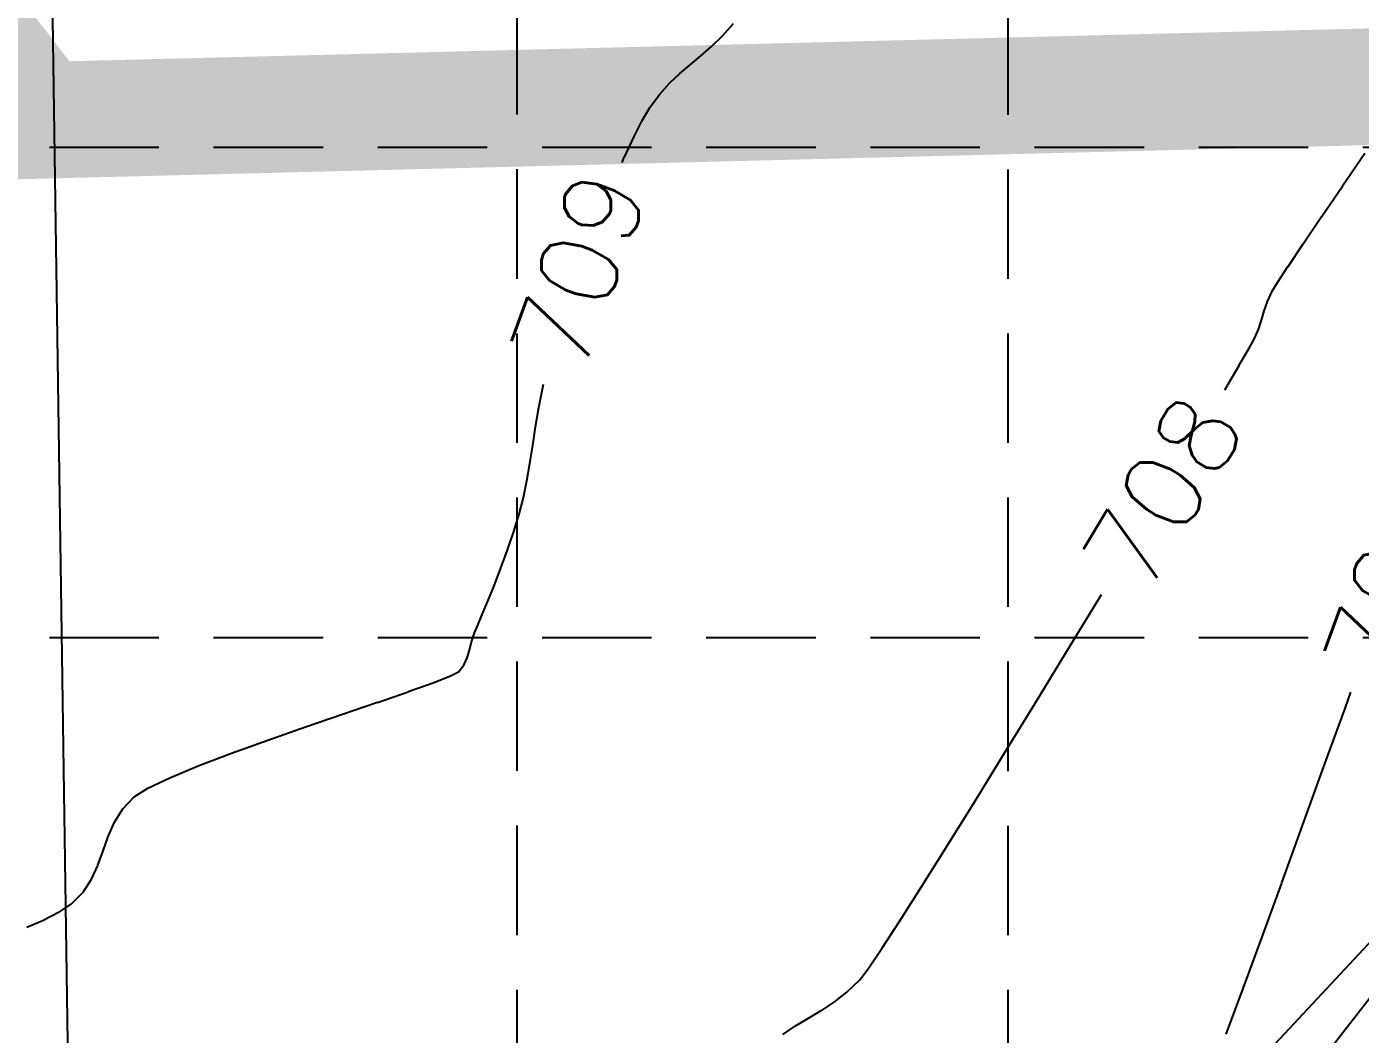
# Model space of a CAD drawing. Extents: x 5513 to 6525, y 3862 to 5479.
# Drawn here: x 5867.7 to 5936.2, y 4423.2 to 4475 of the extents above; entities that cross this region are included whole.
import ezdxf

# ---------------------------------------------------------------- set-up
doc = ezdxf.new("R2010")
doc.units = 0
doc.header["$LTSCALE"] = 50
doc.header["$MEASUREMENT"] = 0
doc.linetypes.add('DASH', pattern=[0.375, 0.25, -0.125])
doc.linetypes.add('HIDDEN', pattern=[0.375, 0.25, -0.125])
for name, color, linetype in [('CONT-MNR', 14, 'Continuous'), ('GRID', 254, 'HIDDEN'), ('LIMITS OF DISTURBANCE', 1, 'DASH'), ('SRF-FLT', 7, 'Continuous'), ('v-prop-adjn', 2, 'Continuous'), ('v-topo-break', 150, 'Continuous')]:
    doc.layers.add(name, color=color, linetype=linetype)
doc.styles.add('L80', font='simplex', dxfattribs={"height": 4})

msp = doc.modelspace()

# ---------------------------------------------------------------- linework, layer by layer
at = {"layer": 'CONT-MNR', "color": 42, "extrusion": (0.750951, -0.660358, 0), "elevation": 1478.441}
msp.add_lwpolyline([(7258.532, 709), (7259.392, 709)], dxfattribs=at)
at = {"layer": 'CONT-MNR', "color": 42, "extrusion": (-0.656928, 0.753953, 0), "elevation": -504.628}
msp.add_lwpolyline([(-7388.849, 709), (-7389.582, 709)], dxfattribs=at)
at = {"layer": 'CONT-MNR', "color": 42, "extrusion": (0.697807, -0.716286, 0), "elevation": 914.458}
msp.add_lwpolyline([(7350.125, 709), (7350.908, 709)], dxfattribs=at)
at = {"layer": 'CONT-MNR', "color": 42, "extrusion": (-0.639006, 0.769202, 0), "elevation": -330.632}
msp.add_lwpolyline([(-7397.97, 709), (-7398.677, 709)], dxfattribs=at)
at = {"layer": 'CONT-MNR', "color": 42}
for points, elevation in [([(5900.75, 4472.071), (5901.274, 4472.567)], 709), ([(5898.908, 4469.296), (5899.349, 4470.159)], 709), ([(5933.305, 4463.805), (5934.255, 4465.209)], 708), ([(5931.168, 4459.894), (5931.308, 4460.363)], 708), ([(5931.308, 4460.363), (5931.476, 4460.846)], 708), ([(5931.007, 4459.407), (5931.168, 4459.894)], 708), ([(5929.279, 4456.311), (5930.015, 4457.552)], 708), ([(5894.034, 4455.393), (5894.231, 4456.418)], 709), ([(5892.412, 4448.024), (5892.738, 4448.97)], 709), ([(5892.071, 4447.102), (5892.412, 4448.024)], 709), ([(5891.409, 4445.443), (5891.731, 4446.233)], 709), ([(5890.467, 4442.919), (5890.577, 4443.35)], 709), ([(5919.524, 4440.162), (5921.12, 4442.779)], 708), ([(5917.951, 4437.595), (5919.524, 4440.162)], 708), ([(5878.248, 4437.613), (5880.114, 4438.288)], 709), ([(5916.436, 4435.137), (5917.951, 4437.595)], 708), ([(5933.279, 4433.901), (5934.378, 4436.931)], 707), ([(5932.206, 4430.946), (5933.279, 4433.901)], 707), ([(5871.638, 4432.594), (5871.905, 4433.34)], 709), ([(5870.014, 4429.878), (5870.612, 4430.471)], 709), ([(5911.655, 4427.57), (5912.588, 4429.004)], 708), ([(5910.954, 4426.538), (5911.655, 4427.57)], 708), ([(5910.521, 4425.968), (5910.954, 4426.538)], 708), ([(5909.209, 4424.812), (5909.868, 4425.327)], 708)]:
    msp.add_lwpolyline(points, dxfattribs=dict(at, elevation=elevation))
at = {"layer": 'CONT-MNR', "color": 42, "extrusion": (-0.650038, 0.759902, 0), "elevation": -437.342}
msp.add_lwpolyline([(-7391.727, 709), (-7392.429, 709)], dxfattribs=at)
at = {"layer": 'CONT-MNR', "color": 42, "extrusion": (0.744918, -0.667156, 0), "elevation": 1412.009}
msp.add_lwpolyline([(7267.279, 709), (7268.046, 709)], dxfattribs=at)
at = {"layer": 'CONT-MNR', "color": 42, "extrusion": (0.806393, -0.59138, 0), "elevation": 2113.558}
msp.add_lwpolyline([(7094.223, 709), (7095.068, 709)], dxfattribs=at)
at = {"layer": 'CONT-MNR', "color": 42, "extrusion": (0.86089, -0.508791, 0), "elevation": 2804.317}
msp.add_lwpolyline([(6849.85, 709), (6850.615, 709)], dxfattribs=at)
at = {"layer": 'CONT-MNR', "color": 42, "extrusion": (0.906221, -0.422805, 0), "elevation": 3456.072}
msp.add_lwpolyline([(6543.121, 709), (6544.256, 709)], dxfattribs=at)
at = {"layer": 'CONT-MNR', "color": 42, "extrusion": (0.82453, -0.565818, 0), "elevation": 2366.471}
msp.add_lwpolyline([(7041.319, 708), (7043.358, 708)], dxfattribs=at)
at = {"layer": 'CONT-MNR', "color": 42, "extrusion": (0.916377, -0.400316, 0), "elevation": 3616.463}
msp.add_lwpolyline([(6455.557, 709), (6455.854, 709)], dxfattribs=at)
at = {"layer": 'CONT-MNR', "color": 42, "extrusion": (0.826265, -0.563281, 0), "elevation": 2388.104}
msp.add_lwpolyline([(7032.1, 708), (7034.011, 708)], dxfattribs=at)
at = {"layer": 'CONT-MNR', "color": 42, "extrusion": (0.831307, -0.555813, 0), "elevation": 2451.36}
msp.add_lwpolyline([(7007.212, 708), (7008.602, 708)], dxfattribs=at)
at = {"layer": 'CONT-MNR', "color": 42, "extrusion": (0.836735, -0.547608, 0), "elevation": 2520.172}
msp.add_lwpolyline([(6981.762, 708), (6982.758, 708)], dxfattribs=at)
at = {"layer": 'CONT-MNR', "color": 42, "extrusion": (0.852683, -0.522429, 0), "elevation": 2727.121}
msp.add_lwpolyline([(6903.041, 708), (6903.555, 708)], dxfattribs=at)
at = {"layer": 'CONT-MNR', "color": 42, "extrusion": (0.909373, -0.415983, 0), "elevation": 3538.287}
msp.add_lwpolyline([(6523.962, 708), (6524.545, 708)], dxfattribs=at)
at = {"layer": 'CONT-MNR', "color": 42, "extrusion": (0.871923, -0.489642, 0), "elevation": 2987.932}
msp.add_lwpolyline([(6791.271, 708), (6791.751, 708)], dxfattribs=at)
at = {"layer": 'CONT-MNR', "color": 42, "extrusion": (0.919063, -0.394111, 0), "elevation": 3693.468}
msp.add_lwpolyline([(6435.365, 708), (6435.95, 708)], dxfattribs=at)
at = {"layer": 'CONT-MNR', "color": 42, "extrusion": (0.862937, -0.505311, 0), "elevation": 2864.777}
msp.add_lwpolyline([(6843.092, 708), (6844.133, 708)], dxfattribs=at)
at = {"layer": 'CONT-MNR', "color": 42, "extrusion": (0.974727, -0.223399, 0), "elevation": 4749.707}
msp.add_lwpolyline([(5660.557, 709), (5660.736, 709)], dxfattribs=at)
at = {"layer": 'CONT-MNR', "color": 42, "extrusion": (0.986235, -0.165348, 0), "elevation": 5076.211}
msp.add_lwpolyline([(5367.632, 709), (5368.635, 709)], dxfattribs=at)
at = {"layer": 'CONT-MNR', "color": 42, "extrusion": (0.988237, -0.152927, 0), "elevation": 5143.342}
msp.add_lwpolyline([(5302.373, 709), (5303.34, 709)], dxfattribs=at)
at = {"layer": 'CONT-MNR', "color": 42, "extrusion": (0.988104, -0.153787, 0), "elevation": 5138.725}
msp.add_lwpolyline([(5305.912, 709), (5306.848, 709)], dxfattribs=at)
at = {"layer": 'CONT-MNR', "color": 42, "extrusion": (0.985566, -0.169291, 0), "elevation": 5054.737}
msp.add_lwpolyline([(5385.077, 709), (5385.985, 709)], dxfattribs=at)
at = {"layer": 'CONT-MNR', "color": 42, "extrusion": (0.979713, -0.200408, 0), "elevation": 4881.718}
msp.add_lwpolyline([(5541.518, 709), (5542.404, 709)], dxfattribs=at)
at = {"layer": 'CONT-MNR', "color": 42, "extrusion": (0.96891, -0.247414, 0), "elevation": 4608.842}
msp.add_lwpolyline([(5769.586, 709), (5770.456, 709)], dxfattribs=at)
at = {"layer": 'CONT-MNR', "color": 42, "extrusion": (0.955616, -0.294614, 0), "elevation": 4320.466}
msp.add_lwpolyline([(5987.593, 709), (5988.582, 709)], dxfattribs=at)
at = {"layer": 'CONT-MNR', "color": 42, "extrusion": (0.931183, -0.364553, 0), "elevation": 3865.391}
msp.add_lwpolyline([(6288.103, 709), (6289.036, 709)], dxfattribs=at)
at = {"layer": 'CONT-MNR', "color": 42, "extrusion": (0.922892, -0.38506, 0), "elevation": 3725.373}
msp.add_lwpolyline([(6370.465, 709), (6371.206, 709)], dxfattribs=at)
at = {"layer": 'CONT-MNR', "color": 42, "extrusion": (0.854568, -0.519339, 0), "elevation": 2752.694}
msp.add_lwpolyline([(6871.726, 708), (6874.778, 708)], dxfattribs=at)
at = {"layer": 'CONT-MNR', "color": 42, "extrusion": (0.855374, -0.51801, 0), "elevation": 2763.374}
msp.add_lwpolyline([(6870.492, 708), (6870.957, 708)], dxfattribs=at)
at = {"layer": 'CONT-MNR', "color": 42, "extrusion": (0.921837, -0.387578, 0), "elevation": 3707.965}
msp.add_lwpolyline([(6380.014, 709), (6380.613, 709)], dxfattribs=at)
at = {"layer": 'CONT-MNR', "color": 42, "extrusion": (0.949796, -0.31287, 0), "elevation": 4204.658}
msp.add_lwpolyline([(6063.259, 709), (6063.75, 709)], dxfattribs=at)
at = {"layer": 'CONT-MNR', "color": 42, "extrusion": (0.925171, -0.379551, 0), "elevation": 3763.279}
msp.add_lwpolyline([(6347.121, 709), (6347.544, 709)], dxfattribs=at)
at = {"layer": 'CONT-MNR', "color": 42, "extrusion": (0.907544, -0.419956, 0), "elevation": 3480.09}
msp.add_lwpolyline([(6505.065, 709), (6505.473, 709)], dxfattribs=at)
at = {"layer": 'CONT-MNR', "color": 42, "extrusion": (0.959638, -0.281237, 0), "elevation": 4403.206}
msp.add_lwpolyline([(5919.796, 709), (5920.212, 709)], dxfattribs=at)
at = {"layer": 'CONT-MNR', "color": 42, "extrusion": (-0.460192, 0.887819, 0), "elevation": 1233.031}
msp.add_lwpolyline([(-7272.789, 709), (-7273.254, 709)], dxfattribs=at)
at = {"layer": 'CONT-MNR', "color": 42, "extrusion": (0.783212, -0.621755, 0), "elevation": 1851.329}
msp.add_lwpolyline([(7140.95, 709), (7141.392, 709)], dxfattribs=at)
at = {"layer": 'CONT-MNR', "color": 42, "extrusion": (-0.337083, 0.941475, 0), "elevation": 2196.372}
msp.add_lwpolyline([(-7039.674, 709), (-7041.035, 709)], dxfattribs=at)
at = {"layer": 'CONT-MNR', "color": 42, "extrusion": (0.362997, -0.93179, 0), "elevation": -2000.761}
msp.add_lwpolyline([(7099.097, 709), (7100.055, 709)], dxfattribs=at)
at = {"layer": 'CONT-MNR', "color": 42, "extrusion": (0.327386, -0.944891, 0), "elevation": -2268.627}
msp.add_lwpolyline([(7015.05, 709), (7016.722, 709)], dxfattribs=at)
at = {"layer": 'CONT-MNR', "color": 42, "extrusion": (0.939533, -0.342458, 0), "elevation": 4056.078}
msp.add_lwpolyline([(6204.155, 707), (6204.99, 707)], dxfattribs=at)
at = {"layer": 'CONT-MNR', "color": 42, "extrusion": (0.324563, -0.945864, 0), "elevation": -2289.568}
msp.add_lwpolyline([(7006.354, 709), (7008.244, 709)], dxfattribs=at)
at = {"layer": 'CONT-MNR', "color": 42, "extrusion": (0.939883, -0.341497, 0), "elevation": 4062.423}
msp.add_lwpolyline([(6196.767, 707), (6200.002, 707)], dxfattribs=at)
at = {"layer": 'CONT-MNR', "color": 42, "extrusion": (0.326008, -0.945367, 0), "elevation": -2278.859}
msp.add_lwpolyline([(7007.829, 709), (7009.844, 709)], dxfattribs=at)
at = {"layer": 'CONT-MNR', "color": 42, "extrusion": (-0.331132, 0.943584, 0), "elevation": 2240.806}
msp.add_lwpolyline([(-7018.044, 709), (-7020.09, 709)], dxfattribs=at)
at = {"layer": 'CONT-MNR', "color": 42, "extrusion": (-0.355761, 0.934577, 0), "elevation": 2056.042}
msp.add_lwpolyline([(-7070.572, 709), (-7072.403, 709)], dxfattribs=at)
at = {"layer": 'CONT-MNR', "color": 42, "extrusion": (0.381306, -0.924449, 0), "elevation": -1860.989}
msp.add_lwpolyline([(7122.811, 709), (7124.396, 709)], dxfattribs=at)
at = {"layer": 'CONT-MNR', "color": 42, "extrusion": (0.428166, -0.9037, 0), "elevation": -1493.627}
msp.add_lwpolyline([(7207.55, 709), (7208.8, 709)], dxfattribs=at)
at = {"layer": 'CONT-MNR', "color": 42, "extrusion": (-0.533547, 0.84577, 0), "elevation": 617.661}
msp.add_lwpolyline([(-7333.895, 709), (-7334.725, 709)], dxfattribs=at)
at = {"layer": 'CONT-MNR', "color": 42, "extrusion": (0.727198, -0.686427, 0), "elevation": 1226.445}
msp.add_lwpolyline([(7256.095, 709), (7256.952, 709)], dxfattribs=at)
at = {"layer": 'CONT-MNR', "color": 42, "extrusion": (0.84957, -0.527475, 0), "elevation": 2687.002}
msp.add_lwpolyline([(6886.039, 708), (6888.735, 708)], dxfattribs=at)
at = {"layer": 'CONT-MNR', "color": 42, "extrusion": (0.84951, -0.527572, 0), "elevation": 2649.225}
msp.add_lwpolyline([(6864.807, 709), (6865.616, 709)], dxfattribs=at)
at = {"layer": 'CONT-MNR', "color": 42, "extrusion": (0.915776, -0.40169, 0), "elevation": 3596.521}
msp.add_lwpolyline([(6418.63, 709), (6419.425, 709)], dxfattribs=at)
at = {"layer": 'CONT-MNR', "color": 42, "extrusion": (0.847237, -0.531215, 0), "elevation": 2656.621}
msp.add_lwpolyline([(6895.381, 708), (6897.817, 708)], dxfattribs=at)
at = {"layer": 'CONT-MNR', "color": 42, "extrusion": (0.940571, -0.339598, 0), "elevation": 4017.39}
msp.add_lwpolyline([(6162.376, 709), (6163.165, 709)], dxfattribs=at)
at = {"layer": 'CONT-MNR', "color": 42, "extrusion": (0.910938, -0.412544, 0), "elevation": 3520.12}
msp.add_lwpolyline([(6458.553, 709), (6459.338, 709)], dxfattribs=at)
at = {"layer": 'CONT-MNR', "color": 42, "extrusion": (0.837483, -0.546464, 0), "elevation": 2495.446}
msp.add_lwpolyline([(6918.52, 709), (6919.314, 709)], dxfattribs=at)
at = {"layer": 'CONT-MNR', "color": 42, "extrusion": (0.8438, -0.536658, 0), "elevation": 2612.184}
msp.add_lwpolyline([(6910.23, 708), (6912.337, 708)], dxfattribs=at)
at = {"layer": 'CONT-MNR', "color": 42, "extrusion": (0.939648, -0.342142, 0), "elevation": 4058.177}
msp.add_lwpolyline([(6190.189, 707), (6193.186, 707)], dxfattribs=at)
at = {"layer": 'CONT-MNR', "color": 42, "extrusion": (-0.46247, 0.886635, 0), "elevation": 1212.898}
msp.add_lwpolyline([(-7251.611, 709), (-7252.483, 709)], dxfattribs=at)
at = {"layer": 'CONT-MNR', "color": 42, "extrusion": (-0.558467, 0.829527, 0), "elevation": 396.493}
msp.add_lwpolyline([(-7342.509, 709), (-7343.274, 709)], dxfattribs=at)
at = {"layer": 'CONT-MNR', "color": 42, "extrusion": (0.3903, -0.920688, 0), "elevation": -1787.254}
msp.add_lwpolyline([(7130.842, 709), (7131.81, 709)], dxfattribs=at)
at = {"layer": 'CONT-MNR', "color": 42, "extrusion": (0.939061, -0.343751, 0), "elevation": 4047.566}
msp.add_lwpolyline([(6194.346, 707), (6197.132, 707)], dxfattribs=at)
at = {"layer": 'CONT-MNR', "color": 42, "extrusion": (0.701027, -0.713134, 0), "elevation": 987.128}
msp.add_lwpolyline([(7316.805, 708), (7317.72, 708)], dxfattribs=at)
at = {"layer": 'CONT-MNR', "color": 42, "extrusion": (0.938061, -0.346471, 0), "elevation": 4029.597}
msp.add_lwpolyline([(6203.544, 707), (6206.051, 707)], dxfattribs=at)
at = {"layer": 'CONT-MNR', "color": 42, "extrusion": (0.789334, -0.613964, 0), "elevation": 1969.258}
msp.add_lwpolyline([(7135.716, 706), (7138.475, 706)], dxfattribs=at)
at = {"layer": 'CONT-MNR', "color": 42, "extrusion": (-0.546444, 0.837496, 0), "elevation": 476.709}
msp.add_lwpolyline([(-7366.057, 708), (-7366.849, 708)], dxfattribs=at)
at = {"layer": 'CONT-MNR', "color": 42, "extrusion": (0.514292, -0.857615, 0), "elevation": -755.703}
msp.add_lwpolyline([(7341.146, 708), (7341.912, 708)], dxfattribs=at)
at = {"layer": 'CONT-MNR', "color": 42, "extrusion": (-0.509478, 0.860484, 0), "elevation": 796.833}
msp.add_lwpolyline([(-7337.562, 708), (-7338.332, 708)], dxfattribs=at)
at = {"layer": 'CONT-MNR', "color": 42, "extrusion": (0.560466, -0.828178, 0), "elevation": -352.723}
msp.add_lwpolyline([(7370.721, 708), (7371.505, 708)], dxfattribs=at)
at = {"layer": 'CONT-MNR', "color": 42, "extrusion": (0.788947, -0.614461, 0), "elevation": 1964.761}
msp.add_lwpolyline([(7134.241, 706), (7136.956, 706)], dxfattribs=at)
at = {"layer": 'GRID', "color": 253, "linetype": 'HIDDEN', "ltscale": 0.45}
for p, q in [((5892.928, 3989.519), (5892.928, 5452.432)), ((5918.15, 3989.515), (5918.15, 5452.432)), ((5539.823, 4468.782), (6498.252, 4468.782)), ((5539.823, 4443.56), (6498.252, 4443.56))]:
    msp.add_line(p, q, dxfattribs=at)
at = {"layer": 'LIMITS OF DISTURBANCE', "const_width": 6}
msp.add_lwpolyline([(5572.937, 5127.47), (5544.79, 5069.151), (5566.758, 5054.056), (5603.83, 5054.742), (5603.83, 5018.379), (5855.577, 5025.038), (5860.916, 4528.11), (5834.734, 4513.838), (5868.466, 4470.163), (6224.008, 4479.154), (6251.126, 4517.261), (6223.92, 4532.507), (6207.072, 5065.3), (6308.128, 5070.35), (6318.955, 5080.449), (6280.738, 5136.707)], close=True, dxfattribs=at)
at = {"layer": 'SRF-FLT', "color": 7}
msp.add_polyline3d([(5957.94, 4450.63, 705.456), (5922.513, 4412.647, 707.235), (5897.781, 4374.02, 707.212), (5898.366, 4317.022, 705.555), (5909.985, 4300.813, 704.735), (5944.35, 4298.817, 703.436), (5985.055, 4352.052, 703.135), (6015.699, 4395.529, 703.426), (6018.559, 4429.225, 703.734), (6001.306, 4429.378, 698.095), (5991.521, 4433.165, 698.153), (5957.94, 4450.63, 705.456)], dxfattribs=at)
at = {"layer": 'v-prop-adjn', "color": 7}
msp.add_line((5868.99, 4478.791, -7.22), (5871.132, 4332.698, -7.22), dxfattribs=at)
at = {"layer": 'v-topo-break', "color": 7}
msp.add_polyline3d([(5957.94, 4450.63, 705.456), (5922.513, 4412.647, 707.235), (5897.781, 4374.02, 707.212), (5898.366, 4317.022, 705.555), (5909.985, 4300.813, 704.735), (5944.35, 4298.817, 703.436), (5985.055, 4352.052, 703.135), (6015.699, 4395.529, 703.426), (6018.559, 4429.225, 703.734), (6001.306, 4429.378, 698.095), (5991.521, 4433.165, 698.153), (5957.94, 4450.63, 705.456)], dxfattribs=at)

# ---------------------------------------------------------------- texts
at = {"layer": 'CONT-MNR', "color": 42, "char_height": 4, "width": 15.04762, "attachment_point": 1, "style": 'L80'}
for s, insert, rotation in [('\\Fsimplex.shx;\\W1.0000000000;\\T1.0000000000;\\o\\l709', (5892.446, 4458.328, 709), 69.8147), ('\\Fsimplex.shx;\\W1.0000000000;\\T1.0000000000;\\o\\l708', (5921.757, 4447.666, 708), 58.96896), ('\\Fsimplex.shx;\\W1.0000000000;\\T1.0000000000;\\o\\l707', (5934.223, 4442.394, 707), 69.71956)]:
    msp.add_mtext(s, dxfattribs=dict(at, insert=insert, rotation=rotation))

doc.saveas('drawing.dxf')
